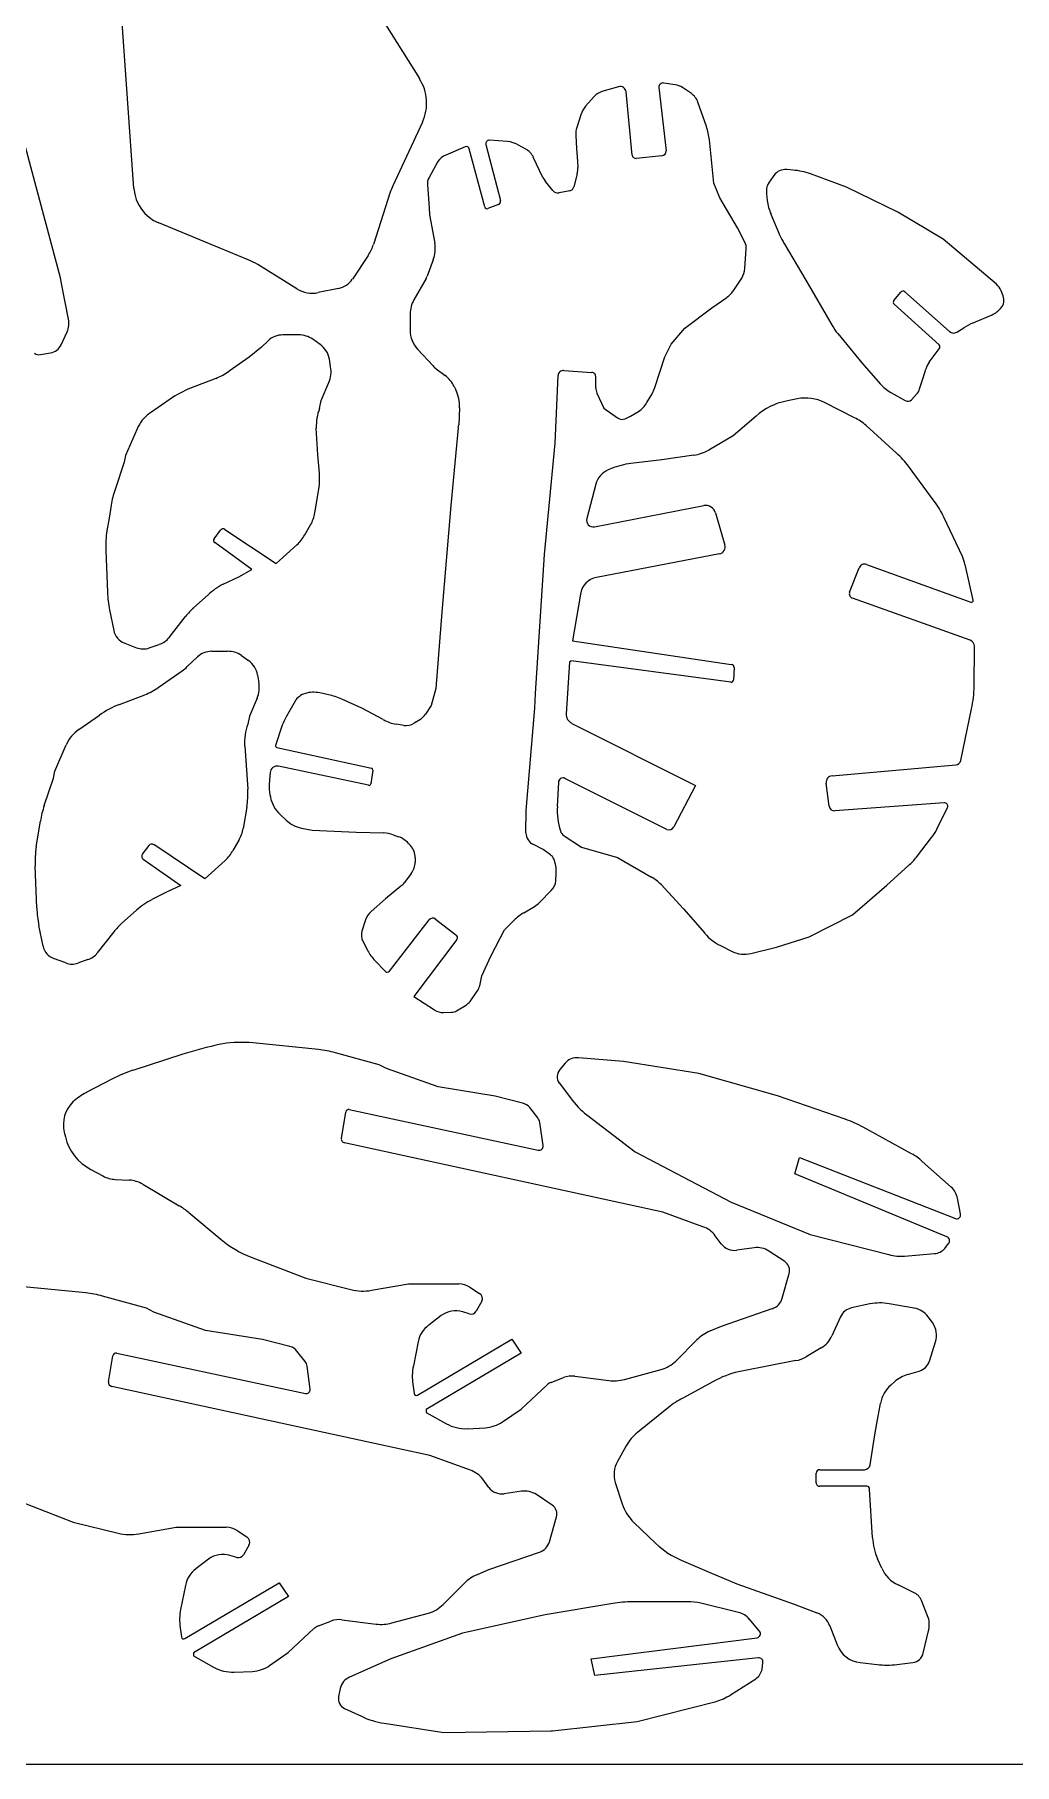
# Model space of a CAD drawing. Extents: x 0 to 10.2, y 0 to 8.
# Drawn here: x 4.18 to 7.18, y 0 to 5.3 of the extents above; entities that cross this region are included whole.
import ezdxf

# ---------------------------------------------------------------- set-up
doc = ezdxf.new("R2010")
doc.units = 0
doc.layers.add('WHITE', color=7, linetype='CONTINUOUS')

msp = doc.modelspace()

# ---------------------------------------------------------------- linework, layer by layer
at = {"layer": 'WHITE', "linetype": 'CONTINUOUS'}
for p, q in [((5.1981, 5.4249), (5.3592, 5.1677)), ((4.4837, 4.8311), (4.4449, 5.3826)), ((6.1431, 5.1491), (6.1083, 5.1543)), ((5.8951, 5.1126), (5.869, 5.0837)), ((5.9698, 5.1428), (5.9189, 5.1283)), ((6.0116, 4.9336), (5.993, 5.1271)), ((6.0938, 5.141), (6.1158, 4.9469)), ((6.1935, 5.1219), (6.1662, 5.1404)), ((6.2393, 5.0211), (6.2132, 5.0958)), ((5.8545, 5.057), (5.8418, 5.0176)), ((4.2584, 4.5576), (4.1396, 5.0002)), ((5.3684, 5.0344), (5.2775, 4.8392)), ((5.8389, 4.9939), (5.8412, 4.9533)), ((5.5, 4.9586), (5.4397, 4.9336)), ((5.5602, 4.7743), (5.5121, 4.9521)), ((5.5631, 4.966), (5.6077, 4.794)), ((5.6297, 4.9747), (5.5741, 4.9788)), ((5.6859, 4.9516), (5.6634, 4.9643)), ((5.8412, 4.9533), (5.8435, 4.9133)), ((6.2618, 4.8473), (6.2485, 4.98)), ((5.416, 4.9133), (5.3887, 4.8647)), ((5.7381, 4.8647), (5.7085, 4.9272)), ((5.8435, 4.9133), (5.8447, 4.8954)), ((6.1025, 4.9313), (6.0243, 4.9232)), ((6.5052, 4.8873), (6.4861, 4.889)), ((5.3835, 4.8421), (5.3893, 4.7714)), ((5.7682, 4.8247), (5.7456, 4.8525)), ((5.843, 4.8762), (5.8325, 4.8363)), ((6.2804, 4.8021), (6.2618, 4.8473)), ((6.4461, 4.871), (6.4345, 4.8548)), ((6.6691, 4.8351), (6.5585, 4.8757)), ((6.8267, 4.7586), (6.6691, 4.8351)), ((5.27, 4.8195), (5.2184, 4.6596)), ((5.6019, 4.7824), (5.5695, 4.7696)), ((5.8204, 4.8241), (5.7873, 4.8177)), ((6.3348, 4.7105), (6.2804, 4.8021)), ((6.4235, 4.8143), (6.4258, 4.7946)), ((4.7155, 4.6613), (4.5596, 4.7256)), ((5.3893, 4.7714), (5.3899, 4.7499)), ((5.3899, 4.7499), (5.4061, 4.6636)), ((6.4374, 4.7523), (6.4646, 4.6874)), ((6.9652, 4.6752), (6.8267, 4.7586)), ((6.3574, 4.6665), (6.3348, 4.7105)), ((7.0307, 4.6207), (6.9652, 4.6752)), ((4.8343, 4.6121), (4.7155, 4.6613)), ((5.2016, 4.6254), (5.1535, 4.553)), ((6.3574, 4.5854), (6.3615, 4.6457)), ((6.478, 4.6619), (6.544, 4.5501)), ((7.1286, 4.5373), (7.0307, 4.6207)), ((4.9832, 4.5234), (4.8632, 4.5976)), ((5.4014, 4.6121), (5.3829, 4.5622)), ((4.2618, 4.5402), (4.2584, 4.5576)), ((4.2833, 4.4307), (4.2618, 4.5402)), ((5.1112, 4.5246), (5.0486, 4.5118)), ((5.3794, 4.5547), (5.3424, 4.4898)), ((6.3209, 4.5165), (6.3476, 4.5564)), ((6.544, 4.5501), (6.6251, 4.411)), ((6.814, 4.4875), (6.836, 4.5136)), ((6.8476, 4.5147), (6.9849, 4.3925)), ((7.1494, 4.502), (7.1431, 4.5176)), ((6.1732, 4.4029), (6.2561, 4.4649)), ((6.2561, 4.4649), (6.3024, 4.4973)), ((6.953, 4.3513), (6.8152, 4.4765)), ((5.3308, 4.4464), (5.3308, 4.3965)), ((6.1315, 4.3537), (6.1732, 4.4029)), ((7.0069, 4.3907), (7.0289, 4.4041)), ((7.0579, 4.4191), (7.1153, 4.444)), ((4.2601, 4.3513), (4.2786, 4.3919)), ((4.8951, 4.3641), (4.8748, 4.3444)), ((4.989, 4.382), (4.9403, 4.382)), ((5.0544, 4.3531), (5.0324, 4.3687)), ((6.1118, 4.3148), (6.1315, 4.3537)), ((6.6419, 4.3861), (6.7155, 4.2969)), ((4.197, 4.3218), (4.2282, 4.3276)), ((4.8372, 4.3137), (4.7758, 4.2708)), ((4.8748, 4.3444), (4.8372, 4.3137)), ((5.0869, 4.2841), (5.0834, 4.3079)), ((5.3534, 4.338), (5.4015, 4.287)), ((6.0973, 4.2708), (6.1118, 4.3148)), ((6.7155, 4.2969), (6.7723, 4.232)), ((6.9229, 4.2986), (6.9536, 4.3397)), ((4.7346, 4.2488), (4.6576, 4.2187)), ((5.4107, 4.2783), (5.438, 4.2581)), ((5.7758, 4.0501), (5.7844, 4.2575)), ((5.8018, 4.2731), (5.8882, 4.2667)), ((5.8997, 4.2546), (5.8997, 4.2204)), ((6.0811, 4.221), (6.0973, 4.2708)), ((6.8928, 4.2169), (6.9038, 4.2511)), ((6.9038, 4.2511), (6.9119, 4.2772)), ((5.0579, 4.181), (5.0817, 4.236)), ((5.4658, 4.2239), (5.471, 4.2134)), ((5.9038, 4.2036), (5.9246, 4.1578)), ((6.0567, 4.1746), (6.073, 4.2019)), ((6.8047, 4.2059), (6.8488, 4.181)), ((6.8685, 4.1833), (6.8841, 4.2001)), ((4.595, 4.1856), (4.5318, 4.1416)), ((5.0527, 4.1567), (5.0579, 4.181)), ((5.482, 4.159), (5.4797, 4.1068)), ((5.9246, 4.1578), (5.9669, 4.1277)), ((6.0069, 4.1335), (6.0313, 4.1474)), ((6.5179, 4.1862), (6.4843, 4.1793)), ((6.6935, 4.1283), (6.6019, 4.1746)), ((4.4936, 4.0941), (4.4583, 4.013)), ((5.0481, 4.0147), (5.0428, 4.0964)), ((5.4785, 4.097), (5.4559, 3.8594)), ((5.9901, 4.1254), (6.0069, 4.1335)), ((6.3916, 4.1329), (6.3215, 4.0732)), ((6.8227, 4.0194), (6.7288, 4.1045)), ((5.7433, 3.7094), (5.7758, 4.0501)), ((6.3215, 4.0732), (6.2468, 4.0292)), ((4.4536, 3.9921), (4.4258, 3.9081)), ((4.4583, 4.013), (4.4536, 3.9921)), ((5.0527, 3.9579), (5.0481, 4.0147)), ((6.1031, 3.9997), (6.0075, 3.9881)), ((6.2004, 4.0136), (6.1031, 3.9997)), ((6.938, 3.8728), (6.8592, 3.9794)), ((5.9003, 3.9243), (5.8725, 3.8189)), ((5.9484, 3.9724), (5.938, 3.9684)), ((5.0382, 3.8363), (5.0498, 3.9029)), ((4.4073, 3.8206), (4.4009, 3.7818)), ((4.4136, 3.86), (4.4073, 3.8206)), ((5.4559, 3.8594), (5.4275, 3.5327)), ((5.8957, 3.794), (6.2311, 3.8589)), ((6.2676, 3.8363), (6.296, 3.7378)), ((7.0243, 3.7024), (6.9675, 3.8235)), ((4.7294, 3.7575), (4.7491, 3.7835)), ((4.7624, 3.7858), (4.9194, 3.6816)), ((5.0075, 3.7691), (5.0255, 3.7998)), ((4.3974, 3.7216), (4.4026, 3.5935)), ((4.8454, 3.6633), (4.7317, 3.7453)), ((4.9194, 3.6816), (4.9837, 3.7384)), ((4.8053, 3.641), (4.8454, 3.6633)), ((5.7149, 3.2824), (5.7433, 3.7094)), ((6.2798, 3.7111), (5.9021, 3.6387)), ((6.6784, 3.5935), (6.708, 3.6683)), ((6.7306, 3.6781), (7.0504, 3.5628)), ((7.0573, 3.5692), (7.0324, 3.6787)), ((4.7578, 3.6178), (4.8053, 3.641)), ((4.6668, 3.5454), (4.7109, 3.5854)), ((5.8528, 3.5877), (5.829, 3.4446)), ((7.0481, 3.4464), (6.6871, 3.5755)), ((4.409, 3.5391), (4.4218, 3.4765)), ((4.5915, 3.4545), (4.6419, 3.5194)), ((5.4275, 3.5327), (5.4096, 3.2986)), ((4.4554, 3.4371), (4.4919, 3.4232)), ((4.5307, 3.4226), (4.5614, 3.4336)), ((4.6471, 3.3653), (4.6784, 3.3948)), ((4.7219, 3.4122), (4.7705, 3.4122)), ((4.8134, 3.3994), (4.8348, 3.3838)), ((5.829, 3.4446), (6.3157, 3.3722)), ((7.0602, 3.3056), (7.0614, 3.4272)), ((4.5585, 3.3015), (4.6315, 3.3525)), ((5.8192, 3.3791), (5.8094, 3.221)), ((5.8244, 3.3832), (5.8192, 3.3791)), ((6.314, 3.3177), (5.8244, 3.3832)), ((6.3244, 3.3623), (6.3221, 3.3241)), ((4.8626, 3.3397), (4.8667, 3.316)), ((5.4096, 3.2986), (5.3951, 3.2465)), ((4.4397, 3.2494), (4.5168, 3.2789)), ((4.8615, 3.2685), (4.8383, 3.2134)), ((4.9779, 3.2592), (4.9507, 3.2117)), ((5.0799, 3.2789), (5.0533, 3.2847)), ((5.1831, 3.2378), (5.1211, 3.2656)), ((5.2485, 3.203), (5.1831, 3.2378)), ((5.3951, 3.2465), (5.3783, 3.2198)), ((5.6865, 2.9238), (5.7132, 3.2384)), ((5.7132, 3.2384), (5.7149, 3.2824)), ((7.0191, 3.0779), (7.0527, 3.2355)), ((4.3146, 3.1723), (4.3777, 3.2163)), ((4.8383, 3.2134), (4.8325, 3.1891)), ((4.9386, 3.1856), (4.9183, 3.1236)), ((5.3111, 3.185), (5.2885, 3.1885)), ((5.3621, 3.2036), (5.3435, 3.192)), ((5.8267, 3.1914), (6.2056, 3.0008)), ((4.241, 3.0443), (4.2763, 3.126)), ((4.8233, 3.1219), (4.8325, 2.9898)), ((4.9223, 3.1173), (5.212, 3.0535)), ((4.2085, 2.9394), (4.2369, 3.0234)), ((4.2369, 3.0234), (4.241, 3.0443)), ((4.9014, 3.0408), (4.8986, 3.0049)), ((5.2027, 3.0014), (4.927, 3.0599)), ((5.2167, 3.0477), (5.2097, 3.006)), ((6.1176, 2.8664), (5.8053, 3.0228)), ((6.6245, 3.0304), (7.004, 3.064)), ((4.9009, 2.9718), (4.9021, 2.966)), ((5.7856, 3.0107), (5.7821, 2.9365)), ((6.2056, 3.0008), (6.139, 2.8739)), ((6.6158, 2.9371), (6.6066, 3.0083)), ((4.8296, 2.9348), (4.8186, 2.8693)), ((5.6859, 2.8554), (5.6865, 2.9238)), ((6.9681, 2.9481), (6.6332, 2.9232)), ((6.9461, 2.867), (6.9785, 2.933)), ((4.1842, 2.8131), (4.197, 2.8913)), ((4.9322, 2.9116), (4.9501, 2.8948)), ((4.9971, 2.8705), (5.0307, 2.8641)), ((5.0307, 2.8641), (5.1651, 2.8577)), ((4.5295, 2.8166), (4.5092, 2.7905)), ((4.7016, 2.7146), (4.5452, 2.8195)), ((4.8053, 2.8328), (4.7873, 2.8015)), ((5.1651, 2.8577), (5.2497, 2.8554)), ((5.2786, 2.8496), (5.2954, 2.8438)), ((5.3256, 2.8235), (5.3314, 2.8171)), ((5.7387, 2.805), (5.7068, 2.8206)), ((5.803, 2.8467), (5.8563, 2.8119)), ((5.8563, 2.8119), (5.9669, 2.7801)), ((6.8835, 2.7812), (6.9299, 2.8415)), ((4.5121, 2.7754), (4.6272, 2.6947)), ((4.7636, 2.7714), (4.7016, 2.7146)), ((5.3464, 2.7795), (5.3464, 2.7662)), ((5.7613, 2.7882), (5.7387, 2.805)), ((5.9669, 2.7801), (6.0712, 2.7198)), ((4.1859, 2.626), (4.1807, 2.7534)), ((5.3343, 2.7314), (5.3134, 2.7036)), ((5.7775, 2.7082), (5.7786, 2.7326)), ((6.7931, 2.6949), (6.8592, 2.7557)), ((4.5857, 2.6746), (4.5388, 2.6509)), ((4.6272, 2.6947), (4.5857, 2.6746)), ((5.2549, 2.6538), (5.2114, 2.6149)), ((5.3024, 2.6926), (5.2549, 2.6538)), ((5.7277, 2.6422), (5.7647, 2.6798)), ((6.1002, 2.6978), (6.1691, 2.6231)), ((6.6871, 2.6045), (6.7931, 2.6949)), ((4.4913, 2.6184), (4.4467, 2.579)), ((5.6796, 2.6109), (5.712, 2.63)), ((6.1691, 2.6231), (6.234, 2.5477)), ((6.5544, 2.5373), (6.6871, 2.6045)), ((4.2051, 2.5083), (4.1923, 2.5715)), ((4.4223, 2.5524), (4.3713, 2.4875)), ((5.194, 2.5889), (5.1831, 2.5547)), ((5.2676, 2.4319), (5.3887, 2.5889)), ((5.409, 2.5912), (5.471, 2.5431)), ((5.5793, 2.4794), (5.6199, 2.5587)), ((5.6199, 2.5587), (5.6494, 2.5877)), ((5.1859, 2.524), (5.2004, 2.4956)), ((5.4739, 2.5286), (5.3418, 2.3542)), ((6.2827, 2.5101), (6.3186, 2.4921)), ((6.3754, 2.4863), (6.4542, 2.5054)), ((6.4542, 2.5054), (6.5544, 2.5373)), ((4.2746, 2.4568), (4.2375, 2.4707)), ((4.3424, 2.4672), (4.3117, 2.4562)), ((5.2224, 2.4643), (5.2537, 2.4313)), ((5.551, 2.4174), (5.5793, 2.4794)), ((5.544, 2.3867), (5.551, 2.4174)), ((5.3418, 2.3542), (5.405, 2.3131)), ((5.5145, 2.3392), (5.5365, 2.3705)), ((5.4333, 2.305), (5.4577, 2.3061)), ((5.4733, 2.3102), (5.5005, 2.3264)), ((4.6332, 2.1769), (4.4803, 2.1277)), ((4.7561, 2.2088), (4.7497, 2.2076)), ((5.0492, 2.1914), (4.8488, 2.2117)), ((5.2358, 2.1445), (5.1014, 2.1816)), ((5.2584, 2.1335), (5.2358, 2.1445)), ((5.4165, 2.0767), (5.2584, 2.1335)), ((5.8059, 2.1497), (5.7897, 2.13)), ((5.9849, 2.1543), (5.847, 2.1659)), ((6.2161, 2.1184), (5.9849, 2.1543)), ((4.4183, 2.1016), (4.3377, 2.0599)), ((5.5915, 2.0489), (5.4165, 2.0767)), ((5.7879, 2.0889), (5.8221, 2.0431)), ((6.4571, 2.0495), (6.2161, 2.1184)), ((5.6755, 2.0275), (5.5915, 2.0489)), ((6.6645, 1.9776), (6.4571, 2.0495)), ((5.1199, 1.9191), (5.1332, 1.9997)), ((5.1442, 2.0072), (5.7236, 1.8832)), ((5.7224, 1.9817), (5.6975, 2.0136)), ((5.7387, 1.8971), (5.7282, 1.9678)), ((5.8731, 1.991), (6.0208, 1.878)), ((4.2699, 1.9382), (4.2734, 1.9238)), ((6.8685, 1.8722), (6.7201, 1.9533)), ((6.1054, 1.6932), (5.1292, 1.9052)), ((6.0208, 1.878), (6.3157, 1.7233)), ((6.511, 1.8102), (6.5249, 1.86)), ((6.5249, 1.86), (7.0029, 1.6735)), ((4.3511, 1.8241), (4.3887, 1.8038)), ((6.9768, 1.6178), (6.511, 1.8102)), ((6.9901, 1.7696), (6.9015, 1.8484)), ((4.4264, 1.7934), (4.4693, 1.7911)), ((4.511, 1.7783), (4.6228, 1.7123)), ((6.3157, 1.7233), (6.5573, 1.6242)), ((7.0185, 1.6874), (7.0092, 1.7355)), ((4.6523, 1.6914), (4.7508, 1.6092)), ((6.2288, 1.648), (6.1054, 1.6932)), ((6.285, 1.5958), (6.2665, 1.6207)), ((6.5573, 1.6242), (6.7989, 1.5628)), ((6.9704, 1.5819), (6.982, 1.5964)), ((4.843, 1.5547), (5.0104, 1.4904)), ((6.3858, 1.5836), (6.3325, 1.5761)), ((6.4797, 1.5414), (6.431, 1.5738)), ((6.847, 1.5582), (6.9391, 1.5657)), ((5.0104, 1.4904), (5.1489, 1.4556)), ((6.4716, 1.429), (6.493, 1.5049)), ((4.336, 1.4452), (4.135, 1.4649)), ((4.5226, 1.3983), (4.3876, 1.4353)), ((5.212, 1.4533), (5.3262, 1.473)), ((5.3262, 1.473), (5.4803, 1.473)), ((5.5133, 1.4631), (5.5434, 1.444)), ((4.5452, 1.3867), (4.5226, 1.3983)), ((4.7033, 1.3305), (4.5452, 1.3867)), ((5.5121, 1.3809), (5.4919, 1.3873)), ((5.5504, 1.4197), (5.5336, 1.389)), ((6.2856, 1.3432), (6.4409, 1.3971)), ((6.741, 1.4116), (6.6842, 1.3994)), ((6.876, 1.3988), (6.7995, 1.4122)), ((4.8783, 1.3021), (4.7033, 1.3305)), ((5.4258, 1.3757), (5.3876, 1.3467)), ((6.2508, 1.3288), (6.2856, 1.3432)), ((6.6506, 1.3722), (6.624, 1.3137)), ((6.9328, 1.3542), (6.9194, 1.3722)), ((4.9623, 1.2812), (4.8783, 1.3021)), ((5.3551, 1.2957), (5.3406, 1.2216)), ((5.3534, 1.1317), (5.6425, 1.3038)), ((5.6425, 1.3038), (5.6709, 1.2609)), ((6.1454, 1.2366), (6.2103, 1.3015)), ((6.5915, 1.2766), (6.5452, 1.2494)), ((6.9235, 1.2366), (6.942, 1.2951)), ((4.4061, 1.1729), (4.4194, 1.2528)), ((4.431, 1.2609), (5.0098, 1.137)), ((5.0087, 1.2355), (4.9837, 1.2667)), ((5.0243, 1.1503), (5.015, 1.221)), ((5.6709, 1.2609), (5.38, 1.0883)), ((6.5133, 1.2378), (6.3476, 1.2059)), ((5.763, 1.1711), (5.8012, 1.1856)), ((5.8354, 1.1897), (5.9397, 1.1769)), ((5.9878, 1.1804), (6.1002, 1.2105)), ((6.2705, 1.1787), (6.1668, 1.1231)), ((6.8047, 1.163), (6.8163, 1.1729)), ((6.8563, 1.1949), (6.8916, 1.2053)), ((5.3916, 0.9469), (4.416, 1.1584)), ((5.3389, 1.1654), (5.343, 1.137)), ((5.6709, 1.0895), (5.7497, 1.163)), ((5.38, 1.0883), (5.38, 1.079)), ((5.38, 1.079), (5.442, 1.0443)), ((5.6135, 1.0501), (5.6709, 1.0895)), ((6.1228, 1.0941), (6.0284, 1.0176)), ((6.7624, 1.0454), (6.7734, 1.1068)), ((5.5052, 1.0292), (5.5614, 1.0321)), ((6.7416, 0.9185), (6.7561, 1.0107)), ((6.7561, 1.0107), (6.7624, 1.0454)), ((5.9936, 0.9765), (5.9664, 0.9284)), ((5.5156, 0.9017), (5.3916, 0.9469)), ((6.5875, 0.9035), (6.7248, 0.9035)), ((5.5718, 0.849), (5.5533, 0.8745)), ((5.96, 0.8641), (5.9809, 0.7992)), ((6.5759, 0.8635), (6.5759, 0.8925)), ((6.7311, 0.8525), (6.5875, 0.8525)), ((4.1297, 0.8079), (4.2972, 0.743)), ((5.672, 0.8374), (5.6187, 0.8299)), ((5.7665, 0.7946), (5.7178, 0.827)), ((6.7485, 0.6943), (6.7398, 0.8438)), ((4.2972, 0.743), (4.4357, 0.7088)), ((5.7578, 0.6822), (5.7798, 0.7586)), ((4.4982, 0.7065), (4.6129, 0.7268)), ((4.6129, 0.7268), (4.7665, 0.7268)), ((4.8001, 0.7169), (4.8302, 0.6978)), ((6.0168, 0.7418), (6.0846, 0.6769)), ((4.7989, 0.6346), (4.7781, 0.6404)), ((4.8366, 0.6729), (4.8198, 0.6428)), ((5.5724, 0.597), (5.7277, 0.6509)), ((4.7126, 0.6294), (4.6738, 0.5999)), ((5.537, 0.5819), (5.5724, 0.597)), ((6.1622, 0.626), (6.2474, 0.5895)), ((6.2474, 0.5895), (6.3331, 0.5535)), ((6.7769, 0.6016), (6.7642, 0.6306)), ((4.6419, 0.5489), (4.6268, 0.4753)), ((4.6402, 0.3855), (4.9287, 0.557)), ((4.9287, 0.557), (4.9577, 0.5147)), ((5.4322, 0.4904), (5.4971, 0.5553)), ((6.3331, 0.5535), (6.5081, 0.4915)), ((6.8748, 0.5274), (6.8273, 0.5501)), ((4.9577, 0.5147), (4.6662, 0.3421)), ((5.9519, 0.4933), (5.745, 0.4585)), ((6.1819, 0.4985), (6.0127, 0.4985)), ((6.3377, 0.466), (6.2224, 0.4939)), ((6.5081, 0.4915), (6.5782, 0.4643)), ((6.9177, 0.4556), (6.8992, 0.5025)), ((5.0498, 0.4243), (5.088, 0.4394)), ((5.1216, 0.4435), (5.2265, 0.4301)), ((5.2746, 0.4336), (5.387, 0.4637)), ((5.745, 0.4585), (5.4913, 0.4023)), ((6.4026, 0.4081), (6.3708, 0.4458)), ((6.6182, 0.4243), (6.6402, 0.367)), ((4.6257, 0.4185), (4.6297, 0.3907)), ((4.9571, 0.3426), (5.0359, 0.4162)), ((5.4913, 0.4023), (5.2711, 0.3235)), ((5.8864, 0.3235), (6.3945, 0.3884)), ((6.9044, 0.3415), (6.9212, 0.4139)), ((4.6662, 0.3421), (4.6662, 0.3328)), ((4.6662, 0.3328), (4.7282, 0.298)), ((4.8997, 0.3032), (4.9571, 0.3426)), ((5.2711, 0.3235), (5.1448, 0.2673)), ((5.8974, 0.2725), (5.8864, 0.3235)), ((6.398, 0.327), (5.8974, 0.2725)), ((4.7914, 0.283), (4.8476, 0.2853)), ((6.4102, 0.2922), (6.4125, 0.3114)), ((6.7109, 0.3119), (6.763, 0.3061)), ((6.8238, 0.3061), (6.8725, 0.3125)), ((5.1164, 0.2331), (5.1112, 0.2082)), ((6.3128, 0.2129), (6.3905, 0.2627)), ((5.1297, 0.1717), (5.1813, 0.1474)), ((6.0272, 0.1317), (6.2688, 0.1932)), ((5.2514, 0.126), (5.4345, 0.0976)), ((5.7676, 0.1034), (6.0272, 0.1317)), ((5.4345, 0.0976), (5.7618, 0.1034)), ((5.7618, 0.1034), (5.7676, 0.1034)), ((10.177, 0), (0, 0))]:
    msp.add_line(p, q, dxfattribs=at)
for centre, radius, start, end in [((5.2437, 5.0927), 0.1377, 334.9656, 32.9816), ((6.1061, 5.1422), 0.0123, 79.4291, 185.6832), ((6.1363, 5.0959), 0.0537, 56.1178, 82.7724), ((5.9338, 5.0797), 0.0508, 107.1119, 139.6244), ((5.9751, 5.1255), 0.018, 5.161, 106.8044), ((6.1639, 5.079), 0.052, 18.8384, 55.4264), ((5.9253, 5.0358), 0.0739, 139.6425, 163.3266), ((5.9051, 4.9978), 0.0663, 162.6556, 183.4382), ((6.0719, 4.9618), 0.1776, 5.8798, 19.5167), ((5.4574, 4.8889), 0.0481, 111.5374, 149.4343), ((5.5034, 4.9504), 0.00886, 11.3099, 113.1966), ((5.5734, 4.9683), 0.0105, 85.8933, 192.4276), ((5.6236, 4.8956), 0.0794, 59.9542, 85.5626), ((5.6579, 4.9028), 0.0563, 25.7132, 60.0434), ((6.0231, 4.9348), 0.0116, 185.7132, 275.7104), ((6.1014, 4.9458), 0.0145, 274.5721, 4.572), ((5.7885, 4.8908), 0.0564, 344.9981, 4.613), ((6.4821, 4.8444), 0.0448, 84.8798, 143.4712), ((6.4877, 4.6783), 0.2097, 70.2631, 85.2126), ((4.6063, 4.8393), 0.1229, 183.8394, 247.667), ((5.4395, 4.7659), 0.1778, 155.6735, 162.4745), ((5.4229, 4.8449), 0.0395, 149.9146, 184.0954), ((5.7969, 4.8926), 0.0651, 205.4479, 218.0627), ((5.8169, 4.8397), 0.016, 282.5305, 347.4719), ((6.4799, 4.8207), 0.0568, 143.0833, 186.5021), ((5.5664, 4.7751), 0.00625, 187.4589, 299.4137), ((5.5979, 4.7917), 0.0101, 293.6294, 13.2379), ((5.7835, 4.8369), 0.0196, 218.7394, 281.4436), ((6.5839, 4.8151), 0.1594, 187.4142, 203.2285), ((6.3215, 4.6487), 0.0401, 355.6375, 26.3694), ((6.6358, 4.7606), 0.1862, 203.1658, 212.0281), ((5.0865, 4.7032), 0.1389, 325.9424, 341.707), ((5.3111, 4.6462), 0.0966, 339.2831, 10.3668), ((4.7578, 4.423), 0.2039, 58.8798, 67.99), ((5.3337, 4.5808), 0.0526, 330.333, 339.3702), ((6.299, 4.5891), 0.0585, 326.0586, 356.3667), ((5.0303, 4.5992), 0.0893, 238.1246, 281.8274), ((5.0979, 4.59), 0.0668, 281.4618, 326.2799), ((6.26, 4.557), 0.0731, 305.3921, 326.3708), ((6.8424, 4.5083), 0.00823, 50.7059, 140.7106), ((7.096, 4.4981), 0.051, 22.4543, 50.2114), ((5.4182, 4.4463), 0.0875, 150.1708, 179.9672), ((6.8207, 4.4826), 0.00825, 143.8553, 228.1312), ((7.0841, 4.5143), 0.0768, 293.9361, 319.4643), ((7.1144, 4.489), 0.0374, 318.7165, 20.3227), ((4.2218, 4.4184), 0.0627, 335.0215, 11.3518), ((6.7856, 4.5011), 0.184, 209.3087, 218.6738), ((7.1448, 4.2167), 0.2203, 113.2202, 121.721), ((4.2215, 4.3699), 0.0429, 279.0934, 334.3008), ((4.9401, 4.3166), 0.0655, 89.8731, 133.476), ((4.9896, 4.3067), 0.0754, 55.4043, 90.4988), ((5.0151, 4.2959), 0.0693, 9.911, 55.4472), ((5.4165, 4.3959), 0.0857, 179.6129, 222.5343), ((6.9469, 4.3452), 0.00864, 320.6964, 45.0224), ((6.9971, 4.4064), 0.0185, 228.815, 302.1971), ((4.193, 4.3462), 0.0247, 235.4364, 279.1137), ((6.9745, 4.2586), 0.0653, 142.2141, 163.4953), ((4.6645, 4.4296), 0.1938, 291.1971, 305.02), ((5.0009, 4.2691), 0.0873, 337.7257, 9.9), ((5.4572, 4.3372), 0.075, 221.9936, 231.7132), ((5.3807, 4.1831), 0.0943, 25.6206, 52.6374), ((5.8007, 4.2569), 0.0162, 85.915, 177.9547), ((5.8882, 4.2552), 0.0116, 357.1386, 90), ((4.7627, 3.9437), 0.2944, 110.9176, 124.7222), ((5.3694, 4.1646), 0.1127, 357.1574, 25.6969), ((5.942, 4.2217), 0.0423, 181.7849, 205.3548), ((5.9877, 4.2493), 0.0976, 330.9093, 343.1248), ((6.8725, 4.3235), 0.1357, 222.3967, 240.0346), ((6.8556, 4.2255), 0.0381, 318.2846, 347.017), ((4.5963, 4.0506), 0.1115, 125.3059, 157.035), ((5.2115, 4.0998), 0.1687, 160.2892, 181.1414), ((5.9861, 4.2152), 0.0815, 303.6904, 330.1543), ((6.5202, 3.9915), 0.1911, 100.833, 132.2971), ((6.5431, 4.0582), 0.1304, 63.173, 101.1153), ((6.8572, 4.1941), 0.0156, 237.2043, 316.2183), ((5.2868, 4.1245), 0.1937, 351.8312, 354.7653), ((5.9804, 4.145), 0.0219, 232.1918, 296.3628), ((6.6234, 3.9858), 0.1588, 48.3896, 63.7977), ((6.0329, 3.7728), 0.2167, 96.719, 112.9341), ((6.1844, 4.1377), 0.1251, 277.3778, 299.9213), ((6.6426, 3.8183), 0.2699, 36.6421, 48.1519), ((4.8269, 3.9422), 0.2263, 349.9902, 3.978), ((5.964, 3.908), 0.0657, 113.3116, 165.6081), ((4.7045, 3.812), 0.2948, 160.9702, 170.6228), ((6.7061, 3.7001), 0.2891, 25.266, 36.6655), ((4.9293, 3.8538), 0.1103, 330.6619, 350.8446), ((5.8918, 3.8136), 0.02, 164.7159, 281.1792), ((6.2369, 3.8275), 0.0319, 16.0255, 100.4552), ((4.7016, 3.7342), 0.3045, 171.0126, 182.3882), ((4.7569, 3.7779), 0.00963, 55.2619, 144.3052), ((4.8904, 3.8351), 0.1344, 313.9698, 330.5736), ((4.7356, 3.7524), 0.00806, 140.5645, 241.2222), ((6.2756, 3.7319), 0.0212, 281.494, 15.9663), ((6.7241, 3.6622), 0.0172, 67.7949, 159.3073), ((6.9186, 3.6531), 0.1166, 12.6831, 25.0375), ((4.8503, 3.4339), 0.2059, 116.695, 132.6234), ((5.9137, 3.5782), 0.0616, 100.8877, 171.0778), ((4.7445, 3.6059), 0.3421, 182.0769, 191.27), ((6.6913, 3.5886), 0.0138, 159.2742, 252.3281), ((7.0519, 3.5681), 0.0055, 253.4766, 11.5462), ((4.8084, 3.3853), 0.2137, 131.4723, 141.151), ((4.4739, 3.4869), 0.0532, 191.31, 249.5902), ((4.5415, 3.4946), 0.0641, 288.1074, 321.3079), ((4.5121, 3.4763), 0.0568, 249.164, 289.1), ((4.7222, 3.3483), 0.0639, 90.3117, 133.2735), ((4.772, 3.3386), 0.0736, 55.7468, 91.1275), ((7.041, 3.4273), 0.0203, 359.916, 69.8346), ((4.5521, 3.4655), 0.1381, 305.0905, 313.4702), ((4.7963, 3.3286), 0.0673, 9.5112, 55.0243), ((6.3146, 3.3624), 0.00985, 359.663, 83.2495), ((4.4451, 3.461), 0.1957, 291.4832, 305.4076), ((4.7829, 3.3012), 0.0851, 337.4311, 10.0328), ((6.3151, 3.3247), 0.00703, 261.0013, 355.2719), ((6.7045, 3.3083), 0.3557, 348.1777, 359.5521), ((4.5453, 2.9765), 0.2926, 111.1501, 124.94), ((5.0227, 3.233), 0.0519, 105.7432, 149.684), ((5.0344, 3.196), 0.0907, 77.9789, 106.4778), ((5.0373, 3.0772), 0.2062, 66.0309, 78.0688), ((4.9937, 3.1326), 0.1708, 160.6862, 183.5982), ((5.0755, 3.1376), 0.1451, 149.2871, 160.6679), ((5.3083, 3.3054), 0.1186, 239.7514, 260.4089), ((5.3183, 3.2306), 0.0461, 261.0349, 303.211), ((5.3311, 3.2508), 0.0564, 303.2654, 326.7341), ((5.8404, 3.2194), 0.0311, 177.011, 243.914), ((4.3769, 3.0819), 0.1098, 124.5956, 156.3567), ((4.9235, 3.1225), 0.00534, 167.4712, 257.4756), ((7.0022, 3.0811), 0.0172, 276.0954, 349.3262), ((4.9227, 3.0389), 0.0214, 78.5998, 175.0168), ((5.2114, 3.0483), 0.00525, 353.6572, 83.6546), ((5.7995, 3.0102), 0.0139, 65.2835, 178.1201), ((6.6262, 3.0107), 0.0198, 94.8563, 186.7287), ((4.6088, 2.974), 0.2243, 349.9268, 4.0445), ((5.0157, 2.9965), 0.1174, 175.8959, 192.1086), ((5.204, 3.0071), 0.00583, 257.9084, 349.6909), ((4.4869, 2.8469), 0.2934, 161.6151, 171.2873), ((5.0035, 2.9866), 0.1035, 191.4548, 226.4466), ((5.9996, 2.9255), 0.2177, 177.0982, 197.0189), ((6.632, 2.9395), 0.0163, 188.3582, 274.2766), ((6.9691, 2.9377), 0.0105, 333.8572, 95.3935), ((4.7114, 2.8878), 0.1088, 329.6121, 350.1865), ((5.0155, 2.9633), 0.0947, 226.3785, 258.8051), ((6.1245, 2.8809), 0.0161, 244.3594, 334.359), ((6.8138, 2.9333), 0.1479, 321.6626, 333.3847), ((4.4832, 2.7657), 0.3027, 170.9997, 182.3325), ((4.5389, 2.8096), 0.0117, 57.7218, 143.2434), ((5.247, 2.7667), 0.0887, 69.1023, 88.2783), ((5.2675, 2.7697), 0.0792, 42.8065, 69.3117), ((5.292, 2.7795), 0.0545, 359.9398, 43.6636), ((5.7216, 2.8557), 0.0357, 180.4945, 216.3745), ((5.7201, 2.8478), 0.0302, 206.0244, 243.9754), ((5.8175, 2.8699), 0.0273, 197.2814, 237.9946), ((4.5181, 2.7844), 0.0108, 145.3771, 236.4001), ((4.6724, 2.8677), 0.1327, 313.425, 330.0533), ((5.2885, 2.7669), 0.0579, 322.1762, 359.2436), ((5.744, 2.7641), 0.0296, 23.656, 54.319), ((5.6854, 2.7388), 0.0934, 356.182, 23.4834), ((6.7436, 2.8905), 0.1775, 310.636, 322.0284), ((5.7341, 2.7106), 0.0434, 314.8241, 356.8169), ((5.9988, 2.5941), 0.145, 45.6473, 60.0565), ((5.2609, 2.7451), 0.067, 308.3271, 321.6731), ((4.5257, 2.6381), 0.34, 182.051, 191.3023), ((4.6309, 2.4649), 0.2075, 116.3504, 132.2846), ((5.2498, 2.5705), 0.0587, 130.7977, 161.7613), ((5.7605, 2.4746), 0.1585, 120.68, 134.452), ((5.6712, 2.6986), 0.0798, 300.7356, 314.9998), ((4.5932, 2.4207), 0.2157, 132.8015, 142.3977), ((5.2214, 2.5428), 0.0402, 162.7932, 207.9702), ((5.4, 2.5798), 0.0145, 51.6599, 141.3386), ((6.3497, 2.6469), 0.1524, 220.6202, 243.9219), ((4.2553, 2.5188), 0.0513, 191.7919, 249.7238), ((5.3204, 2.5564), 0.1345, 206.8962, 223.2538), ((5.4659, 2.5346), 0.00994, 323.3324, 59.286), ((4.2939, 2.5084), 0.0551, 249.4511, 288.7588), ((4.3227, 2.5263), 0.0623, 288.4348, 321.4243), ((6.3546, 2.564), 0.0804, 243.3779, 284.9705), ((5.2604, 2.4373), 0.00903, 221.9519, 322.8202), ((5.4956, 2.3992), 0.05, 324.8174, 345.4323), ((5.4778, 2.3652), 0.0449, 300.3931, 324.6302), ((5.4318, 2.3535), 0.0485, 236.3482, 271.7792), ((5.4577, 2.338), 0.0319, 269.8963, 299.2665), ((4.9697, 1.1371), 1.0929, 101.6126, 107.9297), ((4.8138, 1.8448), 0.3686, 84.5611, 99.0166), ((5.0173, 1.8793), 0.3137, 74.4572, 84.16), ((4.604, 1.7468), 0.4005, 107.9973, 117.6289), ((5.8144, 2.1083), 0.0329, 138.7852, 216.3244), ((5.842, 2.1184), 0.0478, 83.9436, 139.0821), ((4.3656, 1.9609), 0.0983, 134.5704, 193.3236), ((4.4285, 1.8874), 0.1949, 117.7385, 132.5715), ((5.6665, 1.9889), 0.0396, 38.5285, 76.898), ((6.0278, 2.1932), 0.2546, 216.1135, 232.5826), ((5.1425, 1.9979), 0.00943, 79.3771, 169.3803), ((5.6987, 1.9636), 0.0298, 7.9929, 37.2491), ((6.5448, 1.6282), 0.3694, 61.6585, 71.0849), ((4.4218, 1.9592), 0.1525, 193.4449, 242.3833), ((5.1293, 1.9167), 0.00973, 165.7982, 219.7651), ((5.1317, 1.9165), 0.0115, 211.0291, 257.257), ((5.7263, 1.8954), 0.0125, 257.7018, 7.7168), ((6.7844, 1.7204), 0.1735, 47.541, 61.0055), ((4.4317, 1.8858), 0.0926, 242.3299, 266.705), ((4.4637, 1.6984), 0.0929, 59.425, 86.5935), ((6.9483, 1.7238), 0.0621, 10.8168, 47.6112), ((4.5119, 1.5238), 0.2187, 50.0409, 59.5283), ((6.2044, 1.5745), 0.0774, 36.6638, 71.592), ((7.0072, 1.6844), 0.0117, 248.5152, 14.8571), ((4.9602, 1.8581), 0.3253, 229.9422, 248.879), ((6.3251, 1.6254), 0.0498, 216.3898, 278.5635), ((6.9717, 1.6052), 0.0136, 319.4595, 67.8819), ((6.3955, 1.5191), 0.0652, 56.9592, 98.4753), ((6.4617, 1.5141), 0.0326, 343.5136, 56.5982), ((6.837, 1.7055), 0.1477, 255.0795, 273.9081), ((6.9358, 1.6103), 0.0447, 274.2338, 320.6218), ((4.3032, 1.1337), 0.3133, 74.3778, 83.991), ((5.1859, 1.6034), 0.1523, 255.9109, 279.8566), ((5.4794, 1.4098), 0.0632, 57.5491, 89.2118), ((5.5337, 1.4281), 0.0187, 333.2762, 58.5798), ((5.4701, 1.317), 0.0735, 72.8074, 127.0865), ((5.5179, 1.3982), 0.0182, 251.6851, 329.7692), ((6.427, 1.4411), 0.0462, 287.4567, 344.7261), ((6.6945, 1.3524), 0.0481, 102.2971, 155.7408), ((6.7718, 1.2588), 0.1559, 79.7426, 101.3851), ((6.8647, 1.3317), 0.068, 36.4796, 80.4893), ((5.4379, 1.2788), 0.0845, 126.5732, 168.4849), ((6.2989, 1.2134), 0.125, 112.6404, 135.1877), ((6.8789, 1.3155), 0.0663, 342.1027, 35.7272), ((4.9518, 1.2426), 0.04, 37.1036, 74.806), ((6.5506, 1.3452), 0.0799, 300.8428, 336.7632), ((4.4288, 1.2518), 0.00942, 76.3011, 173.6823), ((4.9853, 1.2165), 0.0301, 8.5198, 38.9858), ((5.5051, 1.1883), 0.1678, 168.5838, 187.8733), ((6.0739, 1.3084), 0.1013, 285.0628, 314.8991), ((6.496, 1.3349), 0.0987, 280.0905, 299.8753), ((6.8779, 1.2512), 0.0478, 286.6796, 342.3106), ((4.4183, 1.1706), 0.0124, 169.2161, 259.2158), ((5.7775, 1.1324), 0.0414, 110.4649, 132.1961), ((5.8264, 1.12), 0.0703, 82.5904, 110.9407), ((5.9549, 1.301), 0.125, 263.0118, 285.2563), ((6.398, 0.9406), 0.2701, 100.7556, 118.1593), ((6.886, 1.0936), 0.1055, 106.3561, 131.328), ((5.012, 1.1491), 0.0123, 259.5915, 5.6393), ((5.3499, 1.1378), 0.007, 187.0379, 299.8257), ((6.2977, 0.8762), 0.2794, 117.9306, 128.7544), ((6.8691, 1.0904), 0.0971, 131.5458, 170.2446), ((5.4997, 1.1461), 0.117, 240.4769, 272.6967), ((5.5558, 1.1329), 0.101, 273.1576, 304.8573), ((6.1182, 0.9064), 0.143, 128.9137, 150.6296), ((5.4911, 0.8282), 0.0775, 36.6729, 71.5651), ((6.0373, 0.8889), 0.0812, 150.8938, 197.7757), ((6.5874, 0.8919), 0.0116, 89.9316, 177.1343), ((6.7243, 0.9209), 0.0174, 271.4144, 352.3417), ((5.6116, 0.8794), 0.05, 217.4193, 278.2484), ((6.5869, 0.8635), 0.011, 180, 273.0125), ((6.7311, 0.8438), 0.00869, 0, 90), ((5.6815, 0.7731), 0.065, 55.9905, 98.3383), ((6.1117, 0.8412), 0.1374, 197.8008, 226.3158), ((5.7484, 0.7674), 0.0326, 344.3343, 56.3094), ((4.4724, 0.8566), 0.1523, 256.0218, 279.7452), ((4.7661, 0.6633), 0.0635, 57.6733, 89.6863), ((4.8202, 0.682), 0.0187, 330.9122, 57.7886), ((6.9326, 0.7057), 0.1844, 183.5483, 204.0447), ((4.7562, 0.57), 0.0737, 72.7614, 126.3025), ((4.8041, 0.6522), 0.0183, 253.6297, 328.9747), ((5.7132, 0.6949), 0.0464, 288.1435, 344.0183), ((6.2619, 0.8623), 0.2565, 226.2762, 247.1366), ((4.7248, 0.5325), 0.0845, 127.1631, 168.827), ((6.8706, 0.6428), 0.1024, 203.7324, 244.9652), ((5.5852, 0.4664), 0.1252, 112.624, 134.7564), ((5.3601, 0.5609), 0.1008, 285.4441, 315.614), ((6.0138, 0.1288), 0.3696, 90.1616, 99.6365), ((6.1826, 0.3251), 0.1734, 76.7299, 90.2488), ((6.8554, 0.4841), 0.0475, 22.8776, 65.839), ((4.7918, 0.4436), 0.168, 169.1048, 188.5689), ((5.0633, 0.3852), 0.0414, 109.0179, 131.427), ((5.1129, 0.3739), 0.0701, 82.8745, 110.8335), ((5.2417, 0.554), 0.1248, 262.9967, 285.2712), ((6.3234, 0.4056), 0.0621, 40.2709, 76.6248), ((6.5531, 0.3992), 0.0697, 21.0854, 68.9147), ((6.8528, 0.4292), 0.0701, 347.3997, 22.1356), ((4.6365, 0.3912), 0.00678, 183.9455, 303.1488), ((6.3929, 0.4006), 0.0123, 277.5941, 37.7323), ((6.3992, 0.3135), 0.0135, 350.6312, 94.9616), ((6.7212, 0.398), 0.0867, 200.9766, 263.1692), ((6.8674, 0.3502), 0.038, 277.796, 346.7893), ((4.7859, 0.4), 0.1172, 240.4992, 272.6683), ((4.8421, 0.3859), 0.1008, 273.1307, 304.887), ((5.1625, 0.2238), 0.047, 112.0764, 168.4823), ((6.3661, 0.3003), 0.0448, 302.9706, 349.6487), ((6.7934, 0.5522), 0.2479, 262.953, 277.0469), ((6.2314, 0.3359), 0.1475, 284.6965, 303.5153), ((5.1437, 0.2017), 0.0331, 168.691, 245.1422), ((5.2899, 0.377), 0.254, 244.6982, 261.2956)]:
    msp.add_arc(centre, radius, start, end, dxfattribs=at)

doc.saveas('drawing.dxf')
